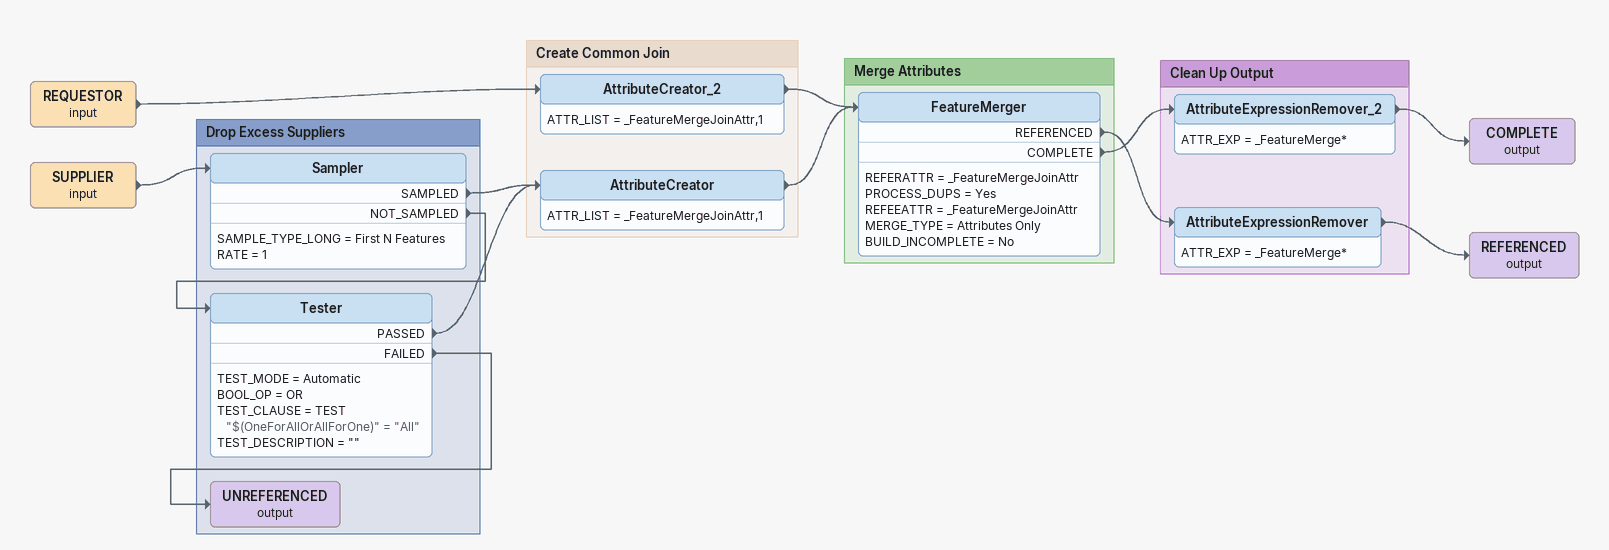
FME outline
REQUESTOR (input)
    -> AttributeCreator_2
SUPPLIER (input)
    -> Sampler
COMPLETE (output)
REFERENCED (output)

Bookmark: Create Common Join
AttributeCreator_2
    ATTR_LIST = _FeatureMergeJoinAttr,1
    -> FeatureMerger
AttributeCreator
    ATTR_LIST = _FeatureMergeJoinAttr,1
    -> FeatureMerger

Bookmark: Drop Excess Suppliers
Sampler
    SAMPLE_TYPE_LONG = First N Features
    RATE = 1
    SAMPLED -> AttributeCreator
    NOT_SAMPLED -> Tester
Tester
    TEST_MODE = Automatic
    BOOL_OP = OR
    TEST_CLAUSE = TEST "$(OneForAllOrAllForOne)" = "All"
    TEST_DESCRIPTION = ""
    PASSED -> AttributeCreator
    FAILED -> UNREFERENCED (output)
UNREFERENCED (output)

Bookmark: Merge Attributes
FeatureMerger
    REFERATTR = _FeatureMergeJoinAttr
    PROCESS_DUPS = Yes
    REFEEATTR = _FeatureMergeJoinAttr
    MERGE_TYPE = Attributes Only
    BUILD_INCOMPLETE = No
    REFERENCED -> AttributeExpressionRemover
    COMPLETE -> AttributeExpressionRemover_2

Bookmark: Clean Up Output
AttributeExpressionRemover_2
    ATTR_EXP = _FeatureMerge*
    -> COMPLETE (output)
AttributeExpressionRemover
    ATTR_EXP = _FeatureMerge*
    -> REFERENCED (output)
